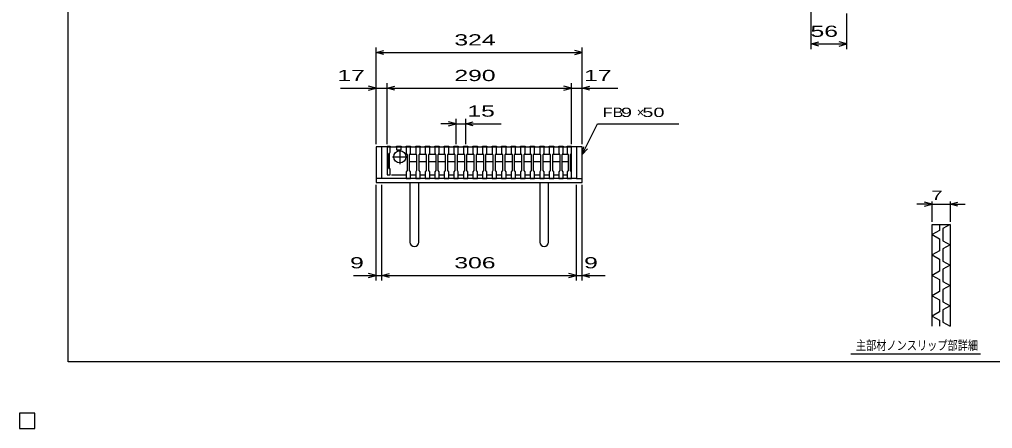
# Model space of a CAD drawing. Units: millimetres, scale not verified. Extents: x -1456 to 1389, y -1026 to 839.
# Drawn here: x -1456 to 74, y -1026 to -383 of the extents above; entities that cross this region are included whole.
import ezdxf
from ezdxf.enums import TextEntityAlignment as Align

# ---------------------------------------------------------------- set-up
doc = ezdxf.new("R2010")
doc.units = ezdxf.units.MM
doc.header["$LTSCALE"] = 8
for name, color, linetype, lineweight in [('0_2', 150, 'Continuous', 25), ('16', 3, 'Continuous', 25), ('19', 6, 'Continuous', 25), ('22', 4, 'Continuous', 25), ('32', 4, 'Continuous', 25)]:
    doc.layers.add(name, color=color, linetype=linetype, lineweight=lineweight)
doc.styles.add('ベクトル', font='')
doc.styles.get('ベクトル').set_extended_font_data('ベクトル')

msp = doc.modelspace()

# ---------------------------------------------------------------- linework, layer by layer
at = {"layer": '0_2'}
for p, q in [((-1379.2, -921.2), (-1379.2, 838.8)), ((1388.8, -921.2), (-1379.2, -921.2))]:
    msp.add_line(p, q, dxfattribs=at)
at = {"layer": '16'}
for p, q in [((-878, -583), (-878, -582.3)), ((-878, -582.3), (-873, -582.3)), ((-878, -583), (-878, -591.5)), ((-873, -583), (-878, -583)), ((-878, -583), (-878, -627)), ((-878, -583), (-588, -583)), ((-878, -591.5), (-877, -593.5)), ((-877, -593.5), (-877, -616.5)), ((-874, -593.5), (-873, -591.5)), ((-874, -616.5), (-874, -593.5)), ((-873, -582.3), (-873, -583)), ((-873, -591.5), (-873, -583)), ((-872.5, -583), (-849.5, -583)), ((-863, -583), (-863, -582.3)), ((-863, -582.3), (-856, -582.3)), ((-863, -583), (-863, -588)), ((-856, -583), (-863, -583)), ((-863, -588), (-856, -588)), ((-858, -587.5), (-858, -610.5)), ((-856, -582.3), (-856, -583)), ((-856, -588), (-856, -583)), ((-848, -583), (-848, -582.3)), ((-848, -582.3), (-841, -582.3)), ((-848, -583), (-848, -593.5)), ((-841, -583), (-848, -583)), ((-848, -593.5), (-846.5, -595.5)), ((-846.5, -595.5), (-846.5, -620.5)), ((-842.5, -595.5), (-841, -593.5)), ((-842.5, -595.5), (-841.5, -594.5)), ((-842.5, -620.5), (-842.5, -595.5)), ((-841.5, -594.5), (-832.5, -594.5)), ((-841, -582.3), (-841, -583)), ((-841, -593.5), (-841, -583)), ((-833, -583), (-833, -582.3)), ((-833, -582.3), (-826, -582.3)), ((-833, -583), (-833, -593.5)), ((-826, -583), (-833, -583)), ((-833, -593.5), (-831.5, -595.5)), ((-832.5, -594.5), (-831.5, -595.5)), ((-831.5, -595.5), (-831.5, -620.5)), ((-827.5, -595.5), (-826, -593.5)), ((-827.5, -595.5), (-826.5, -594.5)), ((-827.5, -620.5), (-827.5, -595.5)), ((-826.5, -594.5), (-817.5, -594.5)), ((-826, -582.3), (-826, -583)), ((-826, -593.5), (-826, -583)), ((-818, -583), (-818, -582.3)), ((-818, -582.3), (-811, -582.3)), ((-818, -583), (-818, -593.5)), ((-811, -583), (-818, -583)), ((-818, -593.5), (-816.5, -595.5)), ((-817.5, -594.5), (-816.5, -595.5)), ((-816.5, -595.5), (-816.5, -620.5)), ((-812.5, -595.5), (-811, -593.5)), ((-812.5, -595.5), (-811.5, -594.5)), ((-812.5, -620.5), (-812.5, -595.5)), ((-811.5, -594.5), (-802.5, -594.5)), ((-811, -582.3), (-811, -583)), ((-811, -593.5), (-811, -583)), ((-803, -583), (-803, -582.3)), ((-803, -582.3), (-796, -582.3)), ((-803, -583), (-803, -593.5)), ((-796, -583), (-803, -583)), ((-803, -593.5), (-801.5, -595.5)), ((-802.5, -594.5), (-801.5, -595.5)), ((-801.5, -595.5), (-801.5, -620.5)), ((-797.5, -595.5), (-796, -593.5)), ((-797.5, -595.5), (-796.5, -594.5)), ((-797.5, -620.5), (-797.5, -595.5)), ((-796.5, -594.5), (-787.5, -594.5)), ((-796, -582.3), (-796, -583)), ((-796, -593.5), (-796, -583)), ((-788, -583), (-788, -582.3)), ((-788, -582.3), (-781, -582.3)), ((-788, -583), (-788, -593.5)), ((-781, -583), (-788, -583)), ((-788, -593.5), (-786.5, -595.5)), ((-787.5, -594.5), (-786.5, -595.5)), ((-786.5, -595.5), (-786.5, -620.5)), ((-782.5, -595.5), (-781, -593.5)), ((-782.5, -595.5), (-781.5, -594.5)), ((-782.5, -620.5), (-782.5, -595.5)), ((-781.5, -594.5), (-772.5, -594.5)), ((-781, -582.3), (-781, -583)), ((-781, -593.5), (-781, -583)), ((-773, -583), (-773, -582.3)), ((-773, -582.3), (-766, -582.3)), ((-773, -583), (-773, -593.5)), ((-766, -583), (-773, -583)), ((-773, -593.5), (-771.5, -595.5)), ((-772.5, -594.5), (-771.5, -595.5)), ((-771.5, -595.5), (-771.5, -620.5)), ((-767.5, -595.5), (-766, -593.5)), ((-767.5, -595.5), (-766.5, -594.5)), ((-767.5, -620.5), (-767.5, -595.5)), ((-766.5, -594.5), (-757.5, -594.5)), ((-766, -582.3), (-766, -583)), ((-766, -593.5), (-766, -583)), ((-758, -583), (-758, -582.3)), ((-758, -582.3), (-751, -582.3)), ((-758, -583), (-758, -593.5)), ((-751, -583), (-758, -583)), ((-758, -593.5), (-756.5, -595.5)), ((-757.5, -594.5), (-756.5, -595.5)), ((-756.5, -595.5), (-756.5, -620.5)), ((-752.5, -595.5), (-751, -593.5)), ((-752.5, -595.5), (-751.5, -594.5)), ((-752.5, -620.5), (-752.5, -595.5)), ((-751.5, -594.5), (-742.5, -594.5)), ((-751, -582.3), (-751, -583)), ((-751, -593.5), (-751, -583)), ((-743, -583), (-743, -582.3)), ((-743, -582.3), (-736, -582.3)), ((-743, -583), (-743, -593.5)), ((-736, -583), (-743, -583)), ((-743, -593.5), (-741.5, -595.5)), ((-742.5, -594.5), (-741.5, -595.5)), ((-741.5, -595.5), (-741.5, -620.5)), ((-737.5, -595.5), (-736, -593.5)), ((-737.5, -595.5), (-736.5, -594.5)), ((-737.5, -620.5), (-737.5, -595.5)), ((-736.5, -594.5), (-727.5, -594.5)), ((-736, -582.3), (-736, -583)), ((-736, -593.5), (-736, -583)), ((-728, -583), (-728, -582.3)), ((-728, -582.3), (-721, -582.3)), ((-728, -583), (-728, -593.5)), ((-721, -583), (-728, -583)), ((-728, -593.5), (-726.5, -595.5)), ((-727.5, -594.5), (-726.5, -595.5)), ((-726.5, -595.5), (-726.5, -620.5)), ((-722.5, -595.5), (-721, -593.5)), ((-722.5, -595.5), (-721.5, -594.5)), ((-722.5, -620.5), (-722.5, -595.5)), ((-721.5, -594.5), (-712.5, -594.5)), ((-721, -582.3), (-721, -583)), ((-721, -593.5), (-721, -583)), ((-713, -583), (-713, -582.3)), ((-713, -582.3), (-706, -582.3)), ((-713, -583), (-713, -593.5)), ((-706, -583), (-713, -583)), ((-713, -593.5), (-711.5, -595.5)), ((-712.5, -594.5), (-711.5, -595.5)), ((-711.5, -595.5), (-711.5, -620.5)), ((-707.5, -595.5), (-706, -593.5)), ((-707.5, -595.5), (-706.5, -594.5)), ((-707.5, -620.5), (-707.5, -595.5)), ((-706.5, -594.5), (-697.5, -594.5)), ((-706, -582.3), (-706, -583)), ((-706, -593.5), (-706, -583)), ((-698, -583), (-698, -582.3)), ((-698, -582.3), (-691, -582.3)), ((-698, -583), (-698, -593.5)), ((-691, -583), (-698, -583)), ((-698, -593.5), (-696.5, -595.5)), ((-697.5, -594.5), (-696.5, -595.5)), ((-696.5, -595.5), (-696.5, -620.5)), ((-692.5, -595.5), (-691, -593.5)), ((-692.5, -595.5), (-691.5, -594.5)), ((-692.5, -620.5), (-692.5, -595.5)), ((-691.5, -594.5), (-682.5, -594.5)), ((-691, -582.3), (-691, -583)), ((-691, -593.5), (-691, -583)), ((-683, -583), (-683, -582.3)), ((-683, -582.3), (-676, -582.3)), ((-683, -583), (-683, -593.5)), ((-676, -583), (-683, -583)), ((-683, -593.5), (-681.5, -595.5)), ((-682.5, -594.5), (-681.5, -595.5)), ((-681.5, -595.5), (-681.5, -620.5)), ((-677.5, -595.5), (-676, -593.5)), ((-677.5, -595.5), (-676.5, -594.5)), ((-677.5, -620.5), (-677.5, -595.5)), ((-676.5, -594.5), (-667.5, -594.5)), ((-676, -582.3), (-676, -583)), ((-676, -593.5), (-676, -583)), ((-668, -583), (-668, -582.3)), ((-668, -582.3), (-661, -582.3)), ((-668, -583), (-668, -593.5)), ((-661, -583), (-668, -583)), ((-668, -593.5), (-666.5, -595.5)), ((-667.5, -594.5), (-666.5, -595.5)), ((-666.5, -595.5), (-666.5, -620.5)), ((-662.5, -595.5), (-661, -593.5)), ((-662.5, -595.5), (-661.5, -594.5)), ((-662.5, -620.5), (-662.5, -595.5)), ((-661.5, -594.5), (-652.5, -594.5)), ((-661, -582.3), (-661, -583)), ((-661, -593.5), (-661, -583)), ((-653, -583), (-653, -582.3)), ((-653, -582.3), (-646, -582.3)), ((-653, -583), (-653, -593.5)), ((-646, -583), (-653, -583)), ((-653, -593.5), (-651.5, -595.5)), ((-652.5, -594.5), (-651.5, -595.5)), ((-651.5, -595.5), (-651.5, -620.5)), ((-647.5, -595.5), (-646, -593.5)), ((-647.5, -595.5), (-646.5, -594.5)), ((-647.5, -620.5), (-647.5, -595.5)), ((-646.5, -594.5), (-637.5, -594.5)), ((-646, -582.3), (-646, -583)), ((-646, -593.5), (-646, -583)), ((-638, -583), (-638, -582.3)), ((-638, -582.3), (-631, -582.3)), ((-638, -583), (-638, -593.5)), ((-631, -583), (-638, -583)), ((-638, -593.5), (-636.5, -595.5)), ((-637.5, -594.5), (-636.5, -595.5)), ((-636.5, -595.5), (-636.5, -620.5)), ((-632.5, -595.5), (-631, -593.5)), ((-632.5, -595.5), (-631.5, -594.5)), ((-632.5, -620.5), (-632.5, -595.5)), ((-631.5, -594.5), (-622.5, -594.5)), ((-631, -582.3), (-631, -583)), ((-631, -593.5), (-631, -583)), ((-623, -583), (-623, -582.3)), ((-623, -582.3), (-616, -582.3)), ((-623, -583), (-623, -593.5)), ((-616, -583), (-623, -583)), ((-623, -593.5), (-621.5, -595.5)), ((-622.5, -594.5), (-621.5, -595.5)), ((-621.5, -595.5), (-621.5, -620.5)), ((-617.5, -595.5), (-616, -593.5)), ((-617.5, -595.5), (-616.5, -594.5)), ((-617.5, -620.5), (-617.5, -595.5)), ((-616.5, -594.5), (-607.5, -594.5)), ((-616, -582.3), (-616, -583)), ((-616, -593.5), (-616, -583)), ((-608, -583), (-608, -582.3)), ((-608, -582.3), (-601, -582.3)), ((-608, -583), (-608, -593.5)), ((-601, -583), (-608, -583)), ((-608, -593.5), (-606.5, -595.5)), ((-607.5, -594.5), (-606.5, -595.5)), ((-606.5, -595.5), (-606.5, -620.5)), ((-602.5, -595.5), (-601, -593.5)), ((-602.5, -595.5), (-601.5, -594.5)), ((-602.5, -620.5), (-602.5, -595.5)), ((-601.5, -594.5), (-594.5, -594.5)), ((-601, -582.3), (-601, -583)), ((-601, -593.5), (-601, -583)), ((-595, -583), (-595, -582.3)), ((-595, -582.3), (-588, -582.3)), ((-595, -583), (-595, -593.5)), ((-588, -583), (-595, -583)), ((-595, -593.5), (-593.5, -595.5)), ((-594.5, -594.5), (-593.5, -595.5)), ((-593.5, -595.5), (-593.5, -620.5)), ((-589.5, -595.5), (-588, -593.5)), ((-589.5, -620.5), (-589.5, -595.5)), ((-588, -582.3), (-588, -583)), ((-588, -593.5), (-588, -583)), ((-588, -627), (-588, -583)), ((-869.5, -599), (-846.5, -599)), ((-841.5, -606.5), (-842.5, -605.5)), ((-832.5, -606.5), (-841.5, -606.5)), ((-831.5, -605.5), (-832.5, -606.5)), ((-826.5, -606.5), (-827.5, -605.5)), ((-817.5, -606.5), (-826.5, -606.5)), ((-816.5, -605.5), (-817.5, -606.5)), ((-811.5, -606.5), (-812.5, -605.5)), ((-802.5, -606.5), (-811.5, -606.5)), ((-801.5, -605.5), (-802.5, -606.5)), ((-796.5, -606.5), (-797.5, -605.5)), ((-787.5, -606.5), (-796.5, -606.5)), ((-786.5, -605.5), (-787.5, -606.5)), ((-781.5, -606.5), (-782.5, -605.5)), ((-772.5, -606.5), (-781.5, -606.5)), ((-771.5, -605.5), (-772.5, -606.5)), ((-766.5, -606.5), (-767.5, -605.5)), ((-757.5, -606.5), (-766.5, -606.5)), ((-756.5, -605.5), (-757.5, -606.5)), ((-751.5, -606.5), (-752.5, -605.5)), ((-742.5, -606.5), (-751.5, -606.5)), ((-741.5, -605.5), (-742.5, -606.5)), ((-736.5, -606.5), (-737.5, -605.5)), ((-727.5, -606.5), (-736.5, -606.5)), ((-726.5, -605.5), (-727.5, -606.5)), ((-721.5, -606.5), (-722.5, -605.5)), ((-712.5, -606.5), (-721.5, -606.5)), ((-711.5, -605.5), (-712.5, -606.5)), ((-706.5, -606.5), (-707.5, -605.5)), ((-697.5, -606.5), (-706.5, -606.5)), ((-696.5, -605.5), (-697.5, -606.5)), ((-691.5, -606.5), (-692.5, -605.5)), ((-682.5, -606.5), (-691.5, -606.5)), ((-681.5, -605.5), (-682.5, -606.5)), ((-676.5, -606.5), (-677.5, -605.5)), ((-667.5, -606.5), (-676.5, -606.5)), ((-666.5, -605.5), (-667.5, -606.5)), ((-661.5, -606.5), (-662.5, -605.5)), ((-652.5, -606.5), (-661.5, -606.5)), ((-651.5, -605.5), (-652.5, -606.5)), ((-646.5, -606.5), (-647.5, -605.5)), ((-637.5, -606.5), (-646.5, -606.5)), ((-636.5, -605.5), (-637.5, -606.5)), ((-631.5, -606.5), (-632.5, -605.5)), ((-622.5, -606.5), (-631.5, -606.5)), ((-621.5, -605.5), (-622.5, -606.5)), ((-616.5, -606.5), (-617.5, -605.5)), ((-607.5, -606.5), (-616.5, -606.5)), ((-606.5, -605.5), (-607.5, -606.5)), ((-601.5, -606.5), (-602.5, -605.5)), ((-594.5, -606.5), (-601.5, -606.5)), ((-593.5, -605.5), (-594.5, -606.5)), ((-877, -616.5), (-878, -618.5)), ((-878, -618.5), (-878, -627)), ((-878, -627), (-873, -627)), ((-873, -618.5), (-874, -616.5)), ((-873, -627), (-873, -618.5)), ((-871, -627), (-848, -627)), ((-846.5, -620.5), (-848, -622.5)), ((-848, -622.5), (-848, -633)), ((-841, -622.5), (-842.5, -620.5)), ((-841, -633), (-841, -622.5)), ((-841, -627), (-833, -627)), ((-831.5, -620.5), (-833, -622.5)), ((-833, -622.5), (-833, -633)), ((-826, -622.5), (-827.5, -620.5)), ((-826, -633), (-826, -622.5)), ((-826, -627), (-818, -627)), ((-816.5, -620.5), (-818, -622.5)), ((-818, -622.5), (-818, -633)), ((-811, -622.5), (-812.5, -620.5)), ((-811, -633), (-811, -622.5)), ((-811, -627), (-803, -627)), ((-801.5, -620.5), (-803, -622.5)), ((-803, -622.5), (-803, -633)), ((-796, -622.5), (-797.5, -620.5)), ((-796, -633), (-796, -622.5)), ((-796, -627), (-788, -627)), ((-786.5, -620.5), (-788, -622.5)), ((-788, -622.5), (-788, -633)), ((-781, -622.5), (-782.5, -620.5)), ((-781, -633), (-781, -622.5)), ((-781, -627), (-773, -627)), ((-771.5, -620.5), (-773, -622.5)), ((-773, -622.5), (-773, -633)), ((-766, -622.5), (-767.5, -620.5)), ((-766, -633), (-766, -622.5)), ((-766, -627), (-758, -627)), ((-756.5, -620.5), (-758, -622.5)), ((-758, -622.5), (-758, -633)), ((-751, -622.5), (-752.5, -620.5)), ((-751, -633), (-751, -622.5)), ((-751, -627), (-743, -627)), ((-741.5, -620.5), (-743, -622.5)), ((-743, -622.5), (-743, -633)), ((-736, -622.5), (-737.5, -620.5)), ((-736, -633), (-736, -622.5)), ((-736, -627), (-728, -627)), ((-726.5, -620.5), (-728, -622.5)), ((-728, -622.5), (-728, -633)), ((-721, -622.5), (-722.5, -620.5)), ((-721, -633), (-721, -622.5)), ((-721, -627), (-713, -627)), ((-711.5, -620.5), (-713, -622.5)), ((-713, -622.5), (-713, -633)), ((-706, -622.5), (-707.5, -620.5)), ((-706, -633), (-706, -622.5)), ((-706, -627), (-698, -627)), ((-696.5, -620.5), (-698, -622.5)), ((-698, -622.5), (-698, -633)), ((-691, -622.5), (-692.5, -620.5)), ((-691, -633), (-691, -622.5)), ((-691, -627), (-683, -627)), ((-681.5, -620.5), (-683, -622.5)), ((-683, -622.5), (-683, -633)), ((-676, -622.5), (-677.5, -620.5)), ((-676, -633), (-676, -622.5)), ((-676, -627), (-668, -627)), ((-666.5, -620.5), (-668, -622.5)), ((-668, -622.5), (-668, -633)), ((-661, -622.5), (-662.5, -620.5)), ((-661, -633), (-661, -622.5)), ((-661, -627), (-653, -627)), ((-651.5, -620.5), (-653, -622.5)), ((-653, -622.5), (-653, -633)), ((-646, -622.5), (-647.5, -620.5)), ((-646, -633), (-646, -622.5)), ((-646, -627), (-638, -627)), ((-636.5, -620.5), (-638, -622.5)), ((-638, -622.5), (-638, -633)), ((-631, -622.5), (-632.5, -620.5)), ((-631, -633), (-631, -622.5)), ((-631, -627), (-623, -627)), ((-621.5, -620.5), (-623, -622.5)), ((-623, -622.5), (-623, -633)), ((-616, -622.5), (-617.5, -620.5)), ((-616, -633), (-616, -622.5)), ((-616, -627), (-608, -627)), ((-606.5, -620.5), (-608, -622.5)), ((-608, -622.5), (-608, -633)), ((-601, -622.5), (-602.5, -620.5)), ((-601, -633), (-601, -622.5)), ((-601, -627), (-595, -627)), ((-593.5, -620.5), (-595, -622.5)), ((-595, -622.5), (-595, -633)), ((-588, -622.5), (-589.5, -620.5)), ((-588, -633), (-588, -622.5)), ((-848, -633), (-841, -633)), ((-833, -633), (-826, -633)), ((-818, -633), (-811, -633)), ((-803, -633), (-796, -633)), ((-788, -633), (-781, -633)), ((-773, -633), (-766, -633)), ((-758, -633), (-751, -633)), ((-743, -633), (-736, -633)), ((-728, -633), (-721, -633)), ((-713, -633), (-706, -633)), ((-698, -633), (-691, -633)), ((-683, -633), (-676, -633)), ((-668, -633), (-661, -633)), ((-653, -633), (-646, -633)), ((-638, -633), (-631, -633)), ((-623, -633), (-616, -633)), ((-608, -633), (-601, -633)), ((-595, -633), (-588, -633)), ((-1432, -1002), (-1456, -1002)), ((-1456, -1002), (-1456, -1026)), ((-1432, -1002), (-1456, -1002)), ((-1456, -1002), (-1456, -1026)), ((-1432, -1002), (-1456, -1002)), ((-1456, -1002), (-1456, -1026)), ((-1432, -1002), (-1456, -1002)), ((-1456, -1002), (-1456, -1026)), ((-1432, -1002), (-1456, -1002)), ((-1456, -1002), (-1456, -1026)), ((-1432, -1026), (-1432, -1002)), ((-1432, -1026), (-1432, -1002)), ((-1432, -1026), (-1432, -1002)), ((-1432, -1026), (-1432, -1002)), ((-1432, -1026), (-1432, -1002)), ((-1456, -1026), (-1432, -1026)), ((-1456, -1026), (-1432, -1026)), ((-1456, -1026), (-1432, -1026)), ((-1456, -1026), (-1432, -1026)), ((-1456, -1026), (-1432, -1026))]:
    msp.add_line(p, q, dxfattribs=at)
msp.add_circle((-858, -599), 9.5, dxfattribs=at)
at = {"layer": '19'}
for p, q in [((-878, -583), (-895, -583)), ((-895, -583), (-895, -639)), ((-886, -633), (-886, -583)), ((-571, -583), (-588, -583)), ((-580, -583), (-580, -633)), ((-571, -639), (-571, -583)), ((-886, -633), (-895, -633)), ((-895, -639), (-571, -639)), ((-580, -633), (-886, -633)), ((-842, -639), (-842, -733)), ((-828, -733), (-828, -639)), ((-638, -639), (-638, -733)), ((-624, -733), (-624, -639)), ((-580, -633), (-571, -633))]:
    msp.add_line(p, q, dxfattribs=at)
for centre in [(-835, -733), (-631, -733)]:
    msp.add_arc(centre, 7, 180, 0, dxfattribs=at)
at = {"layer": '22'}
for p, q in [((-211, -429.5), (-211, -245.5)), ((-155, -429.5), (-155, -373.5)), ((-895, -579), (-895, -427)), ((-571, -579), (-571, -427)), ((-211, -421.5), (-199, -418.3)), ((-199, -424.7), (-211, -421.5)), ((-211, -421.5), (-155, -421.5)), ((-155, -421.5), (-167, -418.3)), ((-167, -424.7), (-155, -421.5)), ((-895, -435), (-883, -431.8)), ((-883, -438.2), (-895, -435)), ((-895, -435), (-571, -435)), ((-571, -435), (-583, -431.8)), ((-583, -438.2), (-571, -435)), ((-895, -491), (-907, -487.8)), ((-895, -579), (-895, -483)), ((-878, -579), (-878, -483)), ((-878, -491), (-866, -487.8)), ((-588, -491), (-600, -487.8)), ((-588, -579), (-588, -483)), ((-571, -579), (-571, -483)), ((-571, -491), (-559, -487.8)), ((-951, -491), (-895, -491)), ((-907, -494.2), (-895, -491)), ((-895, -491), (-878, -491)), ((-866, -494.2), (-878, -491)), ((-878, -491), (-588, -491)), ((-600, -494.2), (-588, -491)), ((-588, -491), (-571, -491)), ((-559, -494.2), (-571, -491)), ((-571, -491), (-515, -491)), ((-769.5, -547), (-793.5, -547)), ((-769.5, -547), (-781.5, -543.8)), ((-781.5, -550.2), (-769.5, -547)), ((-769.5, -579), (-769.5, -539)), ((-769.5, -547), (-754.5, -547)), ((-754.5, -539), (-754.5, -579)), ((-754.5, -547), (-742.5, -543.8)), ((-742.5, -550.2), (-754.5, -547)), ((-754.5, -547), (-698.5, -547)), ((-571, -595), (-547, -547)), ((-547, -547), (-419, -547)), ((-571, -595), (-568.6, -583.3)), ((-571, -595), (-563, -586.2)), ((-895, -793.4), (-895, -643)), ((-886, -793.4), (-886, -643)), ((-580, -793.4), (-580, -643)), ((-571, -793.4), (-571, -643)), ((-931, -785.4), (-895, -785.4)), ((-895, -785.4), (-907, -782.2)), ((-907, -788.6), (-895, -785.4)), ((-895, -785.4), (-886, -785.4)), ((-886, -785.4), (-874, -782.2)), ((-874, -788.6), (-886, -785.4)), ((-886, -785.4), (-580, -785.4)), ((-580, -785.4), (-592, -782.2)), ((-592, -788.6), (-580, -785.4)), ((-580, -785.4), (-571, -785.4)), ((-571, -785.4), (-559, -782.2)), ((-559, -788.6), (-571, -785.4)), ((-571, -785.4), (-535, -785.4))]:
    msp.add_line(p, q, dxfattribs=at)
at = {"layer": '22', "color": 2}
for p, q in [((-1432, -1002), (-1456, -1002)), ((-1456, -1002), (-1456, -1026)), ((-1432, -1002), (-1456, -1002)), ((-1456, -1002), (-1456, -1026)), ((-1432, -1002), (-1456, -1002)), ((-1456, -1002), (-1456, -1026)), ((-1432, -1026), (-1432, -1002)), ((-1432, -1026), (-1432, -1002)), ((-1432, -1026), (-1432, -1002)), ((-1456, -1026), (-1432, -1026)), ((-1456, -1026), (-1432, -1026)), ((-1456, -1026), (-1432, -1026))]:
    msp.add_line(p, q, dxfattribs=at)
at = {"layer": '32'}
for p, q in [((-20.8, -673.2), (-44.8, -673.2)), ((-20.8, -673.2), (-32.8, -670)), ((-32.8, -676.4), (-20.8, -673.2)), ((-20.8, -701.2), (-20.8, -669.2)), ((-20.8, -673.2), (7.2, -673.2)), ((7.2, -669.2), (7.2, -701.2)), ((7.2, -673.2), (19.2, -670)), ((19.2, -676.4), (7.2, -673.2)), ((7.2, -673.2), (31.2, -673.2)), ((-20.8, -705.2), (7.2, -705.2)), ((-20.8, -865.2), (-20.8, -705.2)), ((-9.6, -714.8), (-20.8, -721.2)), ((-9.6, -705.2), (-9.6, -714.8)), ((7.2, -705.2), (-4, -711.6)), ((-4, -711.6), (-4, -730.8)), ((7.2, -705.2), (7.2, -865.2)), ((-20.8, -721.2), (-9.6, -727.6)), ((-9.6, -727.6), (-9.6, -746.8)), ((-4, -730.8), (7.2, -737.2)), ((-9.6, -746.8), (-20.8, -753.2)), ((7.2, -737.2), (-4, -743.6)), ((-4, -743.6), (-4, -762.8)), ((-20.8, -753.2), (-9.6, -759.6)), ((-9.6, -759.6), (-9.6, -778.8)), ((-4, -762.8), (7.2, -769.2)), ((-9.6, -778.8), (-20.8, -785.2)), ((7.2, -769.2), (-4, -775.6)), ((-4, -775.6), (-4, -794.8)), ((-20.8, -785.2), (-9.6, -791.6)), ((-9.6, -791.6), (-9.6, -810.8)), ((-4, -794.8), (7.2, -801.2)), ((-9.6, -810.8), (-20.8, -817.2)), ((7.2, -801.2), (-4, -807.6)), ((-4, -807.6), (-4, -826.8)), ((-20.8, -817.2), (-9.6, -823.6)), ((-9.6, -823.6), (-9.6, -842.8)), ((-4, -826.8), (7.2, -833.2)), ((7.2, -833.2), (-4, -839.6)), ((-4, -839.6), (-4, -858.8)), ((-9.6, -842.8), (-20.8, -849.2)), ((-20.8, -849.2), (-9.6, -855.6)), ((-9.6, -855.6), (-9.6, -865.2)), ((-4, -858.8), (7.2, -865.2)), ((55.2, -909.2), (-148.8, -909.2))]:
    msp.add_line(p, q, dxfattribs=at)

# ---------------------------------------------------------------- texts
at = {"layer": '22', "color": 2, "style": 'ベクトル'}
for s, height, width, p in [(' 56 ', 17.6, 1.65, (-223, -401.5)), (' 324 ', 17.6, 1.65, (-783, -415)), (' 17 ', 17.6, 1.65, (-967, -471)), (' 290 ', 17.6, 1.65, (-783, -471)), (' 17 ', 17.6, 1.65, (-579, -471)), (' 15 ', 17.6, 1.65, (-762.5, -527)), ('FB', 14.66, 1.3, (-539, -529)), (' 9 ', 14.66, 1.6, (-519, -529)), (' 50 ', 14.66, 1.6, (-485.4, -529)), (' 9 ', 17.6, 1.65, (-947, -765.4)), (' 306 ', 17.6, 1.65, (-783, -765.4)), (' 9 ', 17.6, 1.65, (-579, -765.4))]:
    msp.add_text(s, height=height, dxfattribs=dict(at, width=width)).set_placement(p, align=Align.MIDDLE_LEFT)
msp.add_text('×', height=14.7, dxfattribs=at).set_placement((-485.4, -529), align=Align.MIDDLE_LEFT)
at = {"layer": '32', "color": 2, "style": 'ベクトル'}
for s, width, p in [(' 7 ', 1.6, (-30.8, -659.2)), ('主部材ノンスリップ部詳細', 0.8, (-140.8, -895.2))]:
    msp.add_text(s, height=14.66, dxfattribs=dict(at, width=width)).set_placement(p, align=Align.MIDDLE_LEFT)

doc.saveas('drawing.dxf')
